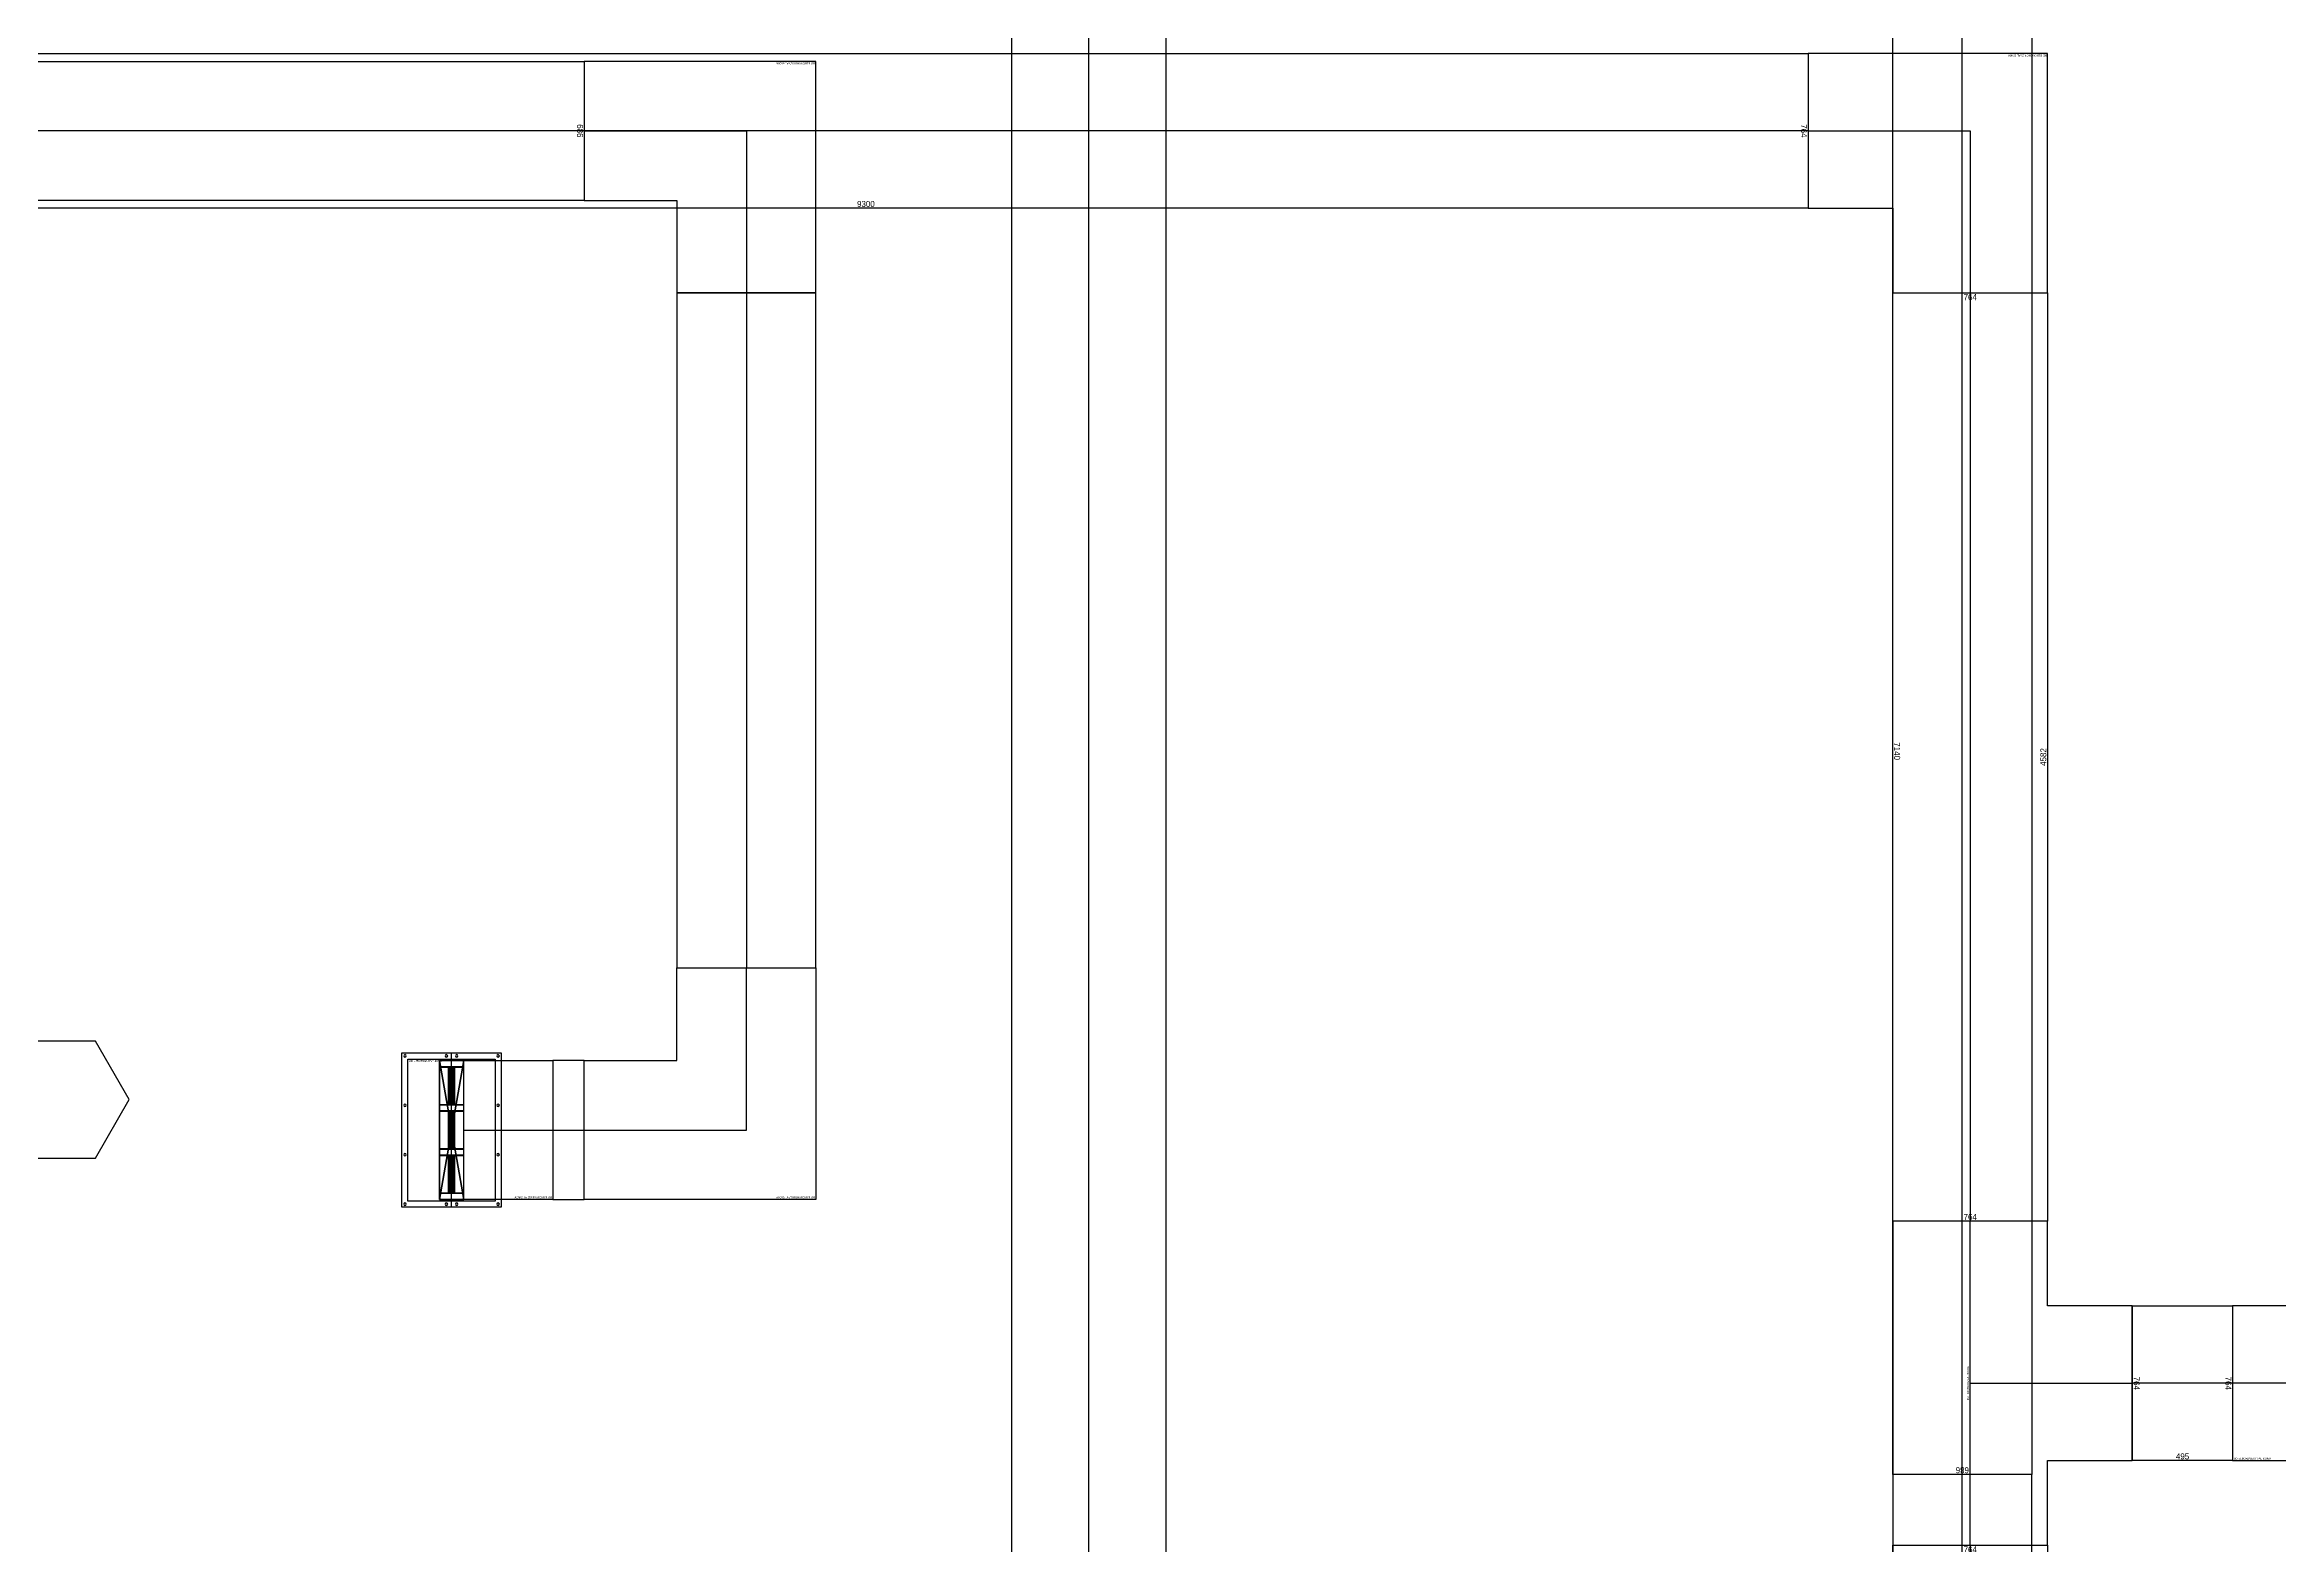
# Model space of a CAD drawing. Header units: millimetres. Extents: x 28486 to 374549, y -351975 to 868946.
# Drawn here: x 305297 to 316325, y -313350 to -305943 of the extents above; entities that cross this region are included whole.
import ezdxf
from ezdxf.enums import TextEntityAlignment as Align

# ---------------------------------------------------------------- set-up
doc = ezdxf.new("R2010")
doc.units = ezdxf.units.MM
doc.header["$LTSCALE"] = 150
doc.layers.get('Defpoints').update_dxf_attribs({"color": 150})
for name, color, linetype in [('-----27 Bus Duct_LV_380-220V', 200, 'Continuous'), ('-----27 Bus Duct_LV_380-220V_IT BACK UP', 2, 'Continuous'), ('-----27 Bus Duct_LV_380-220V_LOAD BANK', 7, 'Continuous'), ('-----27 Bus Duct_LV_380-220V_UT', 41, 'Continuous'), ('-----27 Bus Duct_LV_380-220V_UT B', 71, 'Continuous'), ('-----29 주기', 1, 'Continuous')]:
    doc.layers.add(name, color=color, linetype=linetype)
doc.styles.add('ELEC', font='')
doc.styles.get("Standard").update_dxf_attribs({"font": ''})
doc.styles.get('ELEC').set_extended_font_data('Dotum')
doc.styles.get('Standard').set_extended_font_data('Dotum')
doc.dimstyles.new('전기통신참고용-치수', dxfattribs={"dimscale": 15, "dimtxt": 2, "dimasz": 0, "dimexe": 0, "dimexo": 0, "dimgap": 0.4, "dimtad": 4, "dimdec": 0, "dimzin": 0, "dimdsep": 46, "dimtxsty": 'Standard', "dimblk": 'NONE', "dimcen": 0, "dimse1": 1, "dimse2": 1, "dimsd1": 1, "dimsd2": 1, "dimclrd": 8, "dimclre": 8, "dimclrt": 8, "dimadec": 0, "dimazin": 0, "dimtfac": 1, "dimtdec": 0, "dimtix": 1, "dimtmove": 2, "dimatfit": 0, "dimldrblk": 'NONE', "dimfxl": 2, "dimtolj": 1, "dimtzin": 0, "dimarcsym": 0})

# ---------------------------------------------------------------- blocks, each defined once
blk = doc.blocks.new('*U79')
at = {"color": 1}
for p, q in [((60, 343), (-60, -343)), ((-60, 343), (60, -343))]:
    blk.add_line(p, q, dxfattribs=at)
at = {"color": 0}
blk.add_line((0, 381.5), (0, -381.5), dxfattribs=at)
for points in [[(-245, -381.5), (245, -381.5), (245, 381.5), (-245, 381.5)], [(-215, -350.5), (215, -350.5), (215, 350.5), (-215, 350.5)]]:
    blk.add_lwpolyline(points, close=True, dxfattribs=at)
at = {"color": 1}
blk.add_lwpolyline([(60, -343), (-60, -343), (-60, 343), (60, 343)], close=True, dxfattribs=at)
for points in [[(-60, 123, -0.41421356), (-58, 125), (-17.2, 125, 0.41421356), (-16.2, 126), (-16.2, 310, 0.41421356), (-17.2, 311), (-58, 311, -0.41421356), (-60, 313), (-60, 343, -0.41421356), (-59, 342), (-59, 313, 0.41421356), (-58, 312), (58, 312, 0.41421356), (59, 313), (59, 342, -0.41421356), (60, 343), (60, 313, -0.41421356), (58, 311), (17.2, 311, 0.41421356), (16.2, 310), (16.2, 126, 0.41421356), (17.2, 125), (58, 125, -0.41421356), (60, 123), (60, 111, -0.41421356), (59, 112), (59, 123, 0.41421356), (58, 124), (-58, 124, 0.41421356), (-59, 123), (-59, 112, -0.41421356), (-60, 111), (-60, 111), (-60, 111), (-60, 111)], [(-15.2, 126), (-15.2, 310, -0.41421356), (-14.2, 311), (14.2, 311, -0.41421356), (15.2, 310), (15.2, 126, -0.41421356), (14.2, 125), (-14.2, 125, -0.41421356)], [(-14.2, 127), (-14.2, 309, -0.41421356), (-13.2, 310), (-8.85, 310, -0.41421356), (-7.85, 309), (-7.85, 127, -0.41421356), (-8.85, 126), (-13.2, 126, -0.41421356)], [(-6.85, 127), (-6.85, 309, -0.41421356), (-5.85, 310), (-1.5, 310, -0.41421356), (-0.5, 309), (-0.5, 127, -0.41421356), (-1.5, 126), (-5.85, 126, -0.41421356)], [(0.5, 127), (0.5, 309, -0.41421356), (1.5, 310), (5.85, 310, -0.41421356), (6.85, 309), (6.85, 127, -0.41421356), (5.85, 126), (1.5, 126, -0.41421356)], [(7.85, 127), (7.85, 309, -0.41421356), (8.85, 310), (13.2, 310, -0.41421356), (14.2, 309), (14.2, 127, -0.41421356), (13.2, 126), (8.85, 126, -0.41421356)], [(-60, -95, -0.41421356), (-58, -93), (-17.2, -93, 0.41421356), (-16.2, -92), (-16.2, 92, 0.41421356), (-17.2, 93), (-58, 93, -0.41421356), (-60, 95), (-60, 109, -0.41421356), (-59, 108), (-59, 95, 0.41421356), (-58, 94), (58, 94, 0.41421356), (59, 95), (59, 108, -0.41421356), (60, 109), (60, 95, -0.41421356), (58, 93), (17.2, 93, 0.41421356), (16.2, 92), (16.2, -92, 0.41421356), (17.2, -93), (58, -93, -0.41421356), (60, -95), (60, -108, -0.41421356), (59, -107), (59, -95, 0.41421356), (58, -94), (-58, -94, 0.41421356), (-59, -95), (-59, -107, -0.41421356), (-60, -108), (-60, -108), (-60, -108), (-60, -108)], [(-15.2, -92), (-15.2, 92, -0.41421356), (-14.2, 93), (14.2, 93, -0.41421356), (15.2, 92), (15.2, -92, -0.41421356), (14.2, -93), (-14.2, -93, -0.41421356)], [(-14.2, -91), (-14.2, 91, -0.41421356), (-13.2, 92), (-8.85, 92, -0.41421356), (-7.85, 91), (-7.85, -91, -0.41421356), (-8.85, -92), (-13.2, -92, -0.41421356)], [(-6.85, -91), (-6.85, 91, -0.41421356), (-5.85, 92), (-1.5, 92, -0.41421356), (-0.5, 91), (-0.5, -91, -0.41421356), (-1.5, -92), (-5.85, -92, -0.41421356)], [(0.5, -91), (0.5, 91, -0.41421356), (1.5, 92), (5.85, 92, -0.41421356), (6.85, 91), (6.85, -91, -0.41421356), (5.85, -92), (1.5, -92, -0.41421356)], [(7.85, -91), (7.85, 91, -0.41421356), (8.85, 92), (13.2, 92, -0.41421356), (14.2, 91), (14.2, -91, -0.41421356), (13.2, -92), (8.85, -92, -0.41421356)], [(-60, -313, -0.41421356), (-58, -311), (-17.2, -311, 0.41421356), (-16.2, -310), (-16.2, -126, 0.41421356), (-17.2, -125), (-58, -125, -0.41421356), (-60, -123), (-60, -110, -0.41421356), (-59, -111), (-59, -123, 0.41421356), (-58, -124), (58, -124, 0.41421356), (59, -123), (59, -111, -0.41421356), (60, -110), (60, -123, -0.41421356), (58, -125), (17.2, -125, 0.41421356), (16.2, -126), (16.2, -310, 0.41421356), (17.2, -311), (58, -311, -0.41421356), (60, -313), (60, -343, -0.41421356), (59, -342), (59, -313, 0.41421356), (58, -312), (-58, -312, 0.41421356), (-59, -313), (-59, -342, -0.41421356), (-60, -343), (-60, -343), (-60, -343), (-60, -343)], [(-15.2, -310), (-15.2, -126, -0.41421356), (-14.2, -125), (14.2, -125, -0.41421356), (15.2, -126), (15.2, -310, -0.41421356), (14.2, -311), (-14.2, -311, -0.41421356)], [(-14.2, -309), (-14.2, -127, -0.41421356), (-13.2, -126), (-8.85, -126, -0.41421356), (-7.85, -127), (-7.85, -309, -0.41421356), (-8.85, -310), (-13.2, -310, -0.41421356)], [(-6.85, -309), (-6.85, -127, -0.41421356), (-5.85, -126), (-1.5, -126, -0.41421356), (-0.5, -127), (-0.5, -309, -0.41421356), (-1.5, -310), (-5.85, -310, -0.41421356)], [(0.5, -309), (0.5, -127, -0.41421356), (1.5, -126), (5.85, -126, -0.41421356), (6.85, -127), (6.85, -309, -0.41421356), (5.85, -310), (1.5, -310, -0.41421356)], [(7.85, -309), (7.85, -127, -0.41421356), (8.85, -126), (13.2, -126, -0.41421356), (14.2, -127), (14.2, -309, -0.41421356), (13.2, -310), (8.85, -310, -0.41421356)]]:
    blk.add_lwpolyline(points, format="xyb", close=True, dxfattribs=at)
at = {"color": 0}
for centre in [(-230, 366), (-25, 366), (25, 366), (230, 366), (-230, 122), (230, 122), (-230, -122), (230, -122), (-230, -366), (-25, -366), (25, -366), (230, -366)]:
    blk.add_circle(centre, 6, dxfattribs=at)
at = {"color": 0, "style": 'ELEC'}
blk.add_text('BD Flanged End-AL 5000A', height=10, dxfattribs=at).set_placement((-210, -340.5), align=Align.MIDDLE_LEFT)
blk = doc.blocks.new('*U69')
at = {"color": 1}
for p, q in [((340, 343), (220, -343)), ((220, 343), (340, -343))]:
    blk.add_line(p, q, dxfattribs=at)
at = {"color": 0}
blk.add_lwpolyline([(-220, -343), (220, -343), (220, 343), (-220, 343)], close=True, dxfattribs=at)
blk.add_lwpolyline([(220, -343), (340, -343), (340, 343), (220, 343)], dxfattribs=at)
at = {"color": 1}
for points in [[(220, 123, -0.41421356), (222, 125), (262.8, 125, 0.41421356), (263.8, 126), (263.8, 310, 0.41421356), (262.8, 311), (222, 311, -0.41421356), (220, 313), (220, 343, -0.41421356), (221, 342), (221, 313, 0.41421356), (222, 312), (338, 312, 0.41421356), (339, 313), (339, 342, -0.41421356), (340, 343), (340, 313, -0.41421356), (338, 311), (297.2, 311, 0.41421356), (296.2, 310), (296.2, 126, 0.41421356), (297.2, 125), (338, 125, -0.41421356), (340, 123), (340, 111, -0.41421356), (339, 112), (339, 123, 0.41421356), (338, 124), (222, 124, 0.41421356), (221, 123), (221, 112, -0.41421356), (220, 111), (220, 111), (220, 111), (220, 111)], [(264.8, 126), (264.8, 310, -0.41421356), (265.8, 311), (294.2, 311, -0.41421356), (295.2, 310), (295.2, 126, -0.41421356), (294.2, 125), (265.8, 125, -0.41421356)], [(265.8, 127), (265.8, 309, -0.41421356), (266.8, 310), (271.15, 310, -0.41421356), (272.15, 309), (272.15, 127, -0.41421356), (271.15, 126), (266.8, 126, -0.41421356)], [(273.15, 127), (273.15, 309, -0.41421356), (274.15, 310), (278.5, 310, -0.41421356), (279.5, 309), (279.5, 127, -0.41421356), (278.5, 126), (274.15, 126, -0.41421356)], [(280.5, 127), (280.5, 309, -0.41421356), (281.5, 310), (285.85, 310, -0.41421356), (286.85, 309), (286.85, 127, -0.41421356), (285.85, 126), (281.5, 126, -0.41421356)], [(287.85, 127), (287.85, 309, -0.41421356), (288.85, 310), (293.2, 310, -0.41421356), (294.2, 309), (294.2, 127, -0.41421356), (293.2, 126), (288.85, 126, -0.41421356)], [(220, -95, -0.41421356), (222, -93), (262.8, -93, 0.41421356), (263.8, -92), (263.8, 92, 0.41421356), (262.8, 93), (222, 93, -0.41421356), (220, 95), (220, 109, -0.41421356), (221, 108), (221, 95, 0.41421356), (222, 94), (338, 94, 0.41421356), (339, 95), (339, 108, -0.41421356), (340, 109), (340, 95, -0.41421356), (338, 93), (297.2, 93, 0.41421356), (296.2, 92), (296.2, -92, 0.41421356), (297.2, -93), (338, -93, -0.41421356), (340, -95), (340, -108, -0.41421356), (339, -107), (339, -95, 0.41421356), (338, -94), (222, -94, 0.41421356), (221, -95), (221, -107, -0.41421356), (220, -108), (220, -108), (220, -108), (220, -108)], [(264.8, -92), (264.8, 92, -0.41421356), (265.8, 93), (294.2, 93, -0.41421356), (295.2, 92), (295.2, -92, -0.41421356), (294.2, -93), (265.8, -93, -0.41421356)], [(265.8, -91), (265.8, 91, -0.41421356), (266.8, 92), (271.15, 92, -0.41421356), (272.15, 91), (272.15, -91, -0.41421356), (271.15, -92), (266.8, -92, -0.41421356)], [(273.15, -91), (273.15, 91, -0.41421356), (274.15, 92), (278.5, 92, -0.41421356), (279.5, 91), (279.5, -91, -0.41421356), (278.5, -92), (274.15, -92, -0.41421356)], [(280.5, -91), (280.5, 91, -0.41421356), (281.5, 92), (285.85, 92, -0.41421356), (286.85, 91), (286.85, -91, -0.41421356), (285.85, -92), (281.5, -92, -0.41421356)], [(287.85, -91), (287.85, 91, -0.41421356), (288.85, 92), (293.2, 92, -0.41421356), (294.2, 91), (294.2, -91, -0.41421356), (293.2, -92), (288.85, -92, -0.41421356)], [(220, -313, -0.41421356), (222, -311), (262.8, -311, 0.41421356), (263.8, -310), (263.8, -126, 0.41421356), (262.8, -125), (222, -125, -0.41421356), (220, -123), (220, -110, -0.41421356), (221, -111), (221, -123, 0.41421356), (222, -124), (338, -124, 0.41421356), (339, -123), (339, -111, -0.41421356), (340, -110), (340, -123, -0.41421356), (338, -125), (297.2, -125, 0.41421356), (296.2, -126), (296.2, -310, 0.41421356), (297.2, -311), (338, -311, -0.41421356), (340, -313), (340, -343, -0.41421356), (339, -342), (339, -313, 0.41421356), (338, -312), (222, -312, 0.41421356), (221, -313), (221, -342, -0.41421356), (220, -343), (220, -343), (220, -343), (220, -343)], [(264.8, -310), (264.8, -126, -0.41421356), (265.8, -125), (294.2, -125, -0.41421356), (295.2, -126), (295.2, -310, -0.41421356), (294.2, -311), (265.8, -311, -0.41421356)], [(265.8, -309), (265.8, -127, -0.41421356), (266.8, -126), (271.15, -126, -0.41421356), (272.15, -127), (272.15, -309, -0.41421356), (271.15, -310), (266.8, -310, -0.41421356)], [(273.15, -309), (273.15, -127, -0.41421356), (274.15, -126), (278.5, -126, -0.41421356), (279.5, -127), (279.5, -309, -0.41421356), (278.5, -310), (274.15, -310, -0.41421356)], [(280.5, -309), (280.5, -127, -0.41421356), (281.5, -126), (285.85, -126, -0.41421356), (286.85, -127), (286.85, -309, -0.41421356), (285.85, -310), (281.5, -310, -0.41421356)], [(287.85, -309), (287.85, -127, -0.41421356), (288.85, -126), (293.2, -126, -0.41421356), (294.2, -127), (294.2, -309, -0.41421356), (293.2, -310), (288.85, -310, -0.41421356)]]:
    blk.add_lwpolyline(points, format="xyb", close=True, dxfattribs=at)
blk.add_lwpolyline([(220, 0), (-220, 0)], dxfattribs=at)
at = {"color": 0, "style": 'ELEC'}
blk.add_text('BD ELBOW(VERT)-AL 5000A', height=10, dxfattribs=at).set_placement((-215, -333), align=Align.MIDDLE_LEFT)
blk = doc.blocks.new('*D267')
at = {"layer": 'Defpoints', "color": 0, "transparency": 16777216}
for p in [(0, 3000), (686, 3000), (686, 3000)]:
    blk.add_point(p, dxfattribs=at)
at = {"color": 0, "transparency": 16777216, "insert": (343, 2979), "char_height": 30, "attachment_point": 5}
blk.add_mtext('\\A1;{\\C0;686}', dxfattribs=at)
blk = doc.blocks.new('_None')
blk = doc.blocks.new('*D268')
at = {"layer": 'Defpoints', "color": 0, "transparency": 16777216}
for p in [(686, 3000), (686, 3000), (686, 2845)]:
    blk.add_point(p, dxfattribs=at)
at = {"color": 0, "transparency": 16777216, "insert": (665, 2923), "char_height": 30, "attachment_point": 5, "rotation": 90}
blk.add_mtext('\\A1;{\\C0;155}', dxfattribs=at)
blk = doc.blocks.new('*D269')
at = {"layer": 'Defpoints', "color": 0, "transparency": 16777216}
for p in [(0, 2845), (686, 2845), (686, 2845)]:
    blk.add_point(p, dxfattribs=at)
at = {"color": 0, "transparency": 16777216, "insert": (343, 2866), "char_height": 30, "attachment_point": 5}
blk.add_mtext('\\A1;{\\C0;686}', dxfattribs=at)
blk = doc.blocks.new('*U74')
at = {"color": 0}
blk.add_lwpolyline([(-343, -343), (800, -343), (800, 343), (343, 343), (343, 800), (-343, 800)], close=True, dxfattribs=at)
at = {"color": 1}
blk.add_lwpolyline([(800, 0), (0, 0), (0, 800)], dxfattribs=at)
at = {"color": 0, "style": 'ELEC'}
blk.add_text('BD ELBOW(HORIZ)-AL 5000A', height=10, dxfattribs=at).set_placement((-338, -333), align=Align.MIDDLE_LEFT)
blk = doc.blocks.new('*D656')
at = {"layer": 'Defpoints', "color": 0, "transparency": 16777216}
for p in [(0, 6177), (686, 6177), (686, 6177)]:
    blk.add_point(p, dxfattribs=at)
at = {"color": 0, "transparency": 16777216, "insert": (343, 6156), "char_height": 30, "attachment_point": 5}
blk.add_mtext('\\A1;{\\C0;686}', dxfattribs=at)
blk = doc.blocks.new('*D657')
at = {"layer": 'Defpoints', "color": 0, "transparency": 16777216}
for p in [(686, 6177), (686, 6177), (686, 2845)]:
    blk.add_point(p, dxfattribs=at)
at = {"color": 0, "transparency": 16777216, "insert": (665, 4511), "char_height": 30, "attachment_point": 5, "rotation": 90}
blk.add_mtext('\\A1;{\\C0;3332}', dxfattribs=at)
blk = doc.blocks.new('*D658')
at = {"layer": 'Defpoints', "color": 0, "transparency": 16777216}
for p in [(0, 2845), (686, 2845), (686, 2845)]:
    blk.add_point(p, dxfattribs=at)
at = {"color": 0, "transparency": 16777216, "insert": (343, 2866), "char_height": 30, "attachment_point": 5}
blk.add_mtext('\\A1;{\\C0;686}', dxfattribs=at)
blk = doc.blocks.new('*D660')
at = {"layer": 'Defpoints', "color": 0, "transparency": 16777216}
for p in [(0, 910), (686, 910), (686, 910)]:
    blk.add_point(p, dxfattribs=at)
at = {"color": 0, "transparency": 16777216, "insert": (343, 889), "char_height": 30, "attachment_point": 5}
blk.add_mtext('\\A1;{\\C0;686}', dxfattribs=at)
blk = doc.blocks.new('*D661')
at = {"layer": 'Defpoints', "color": 0, "transparency": 16777216}
for p in [(686, 910), (686, 910), (686, -11450)]:
    blk.add_point(p, dxfattribs=at)
at = {"color": 0, "transparency": 16777216, "insert": (665, -5270), "char_height": 30, "attachment_point": 5, "rotation": 90}
blk.add_mtext('\\A1;{\\C0;12360}', dxfattribs=at)
blk = doc.blocks.new('*U7')
at = {"color": 1}
for p, q in [((340, 382), (220, -382)), ((220, 382), (340, -382))]:
    blk.add_line(p, q, dxfattribs=at)
at = {"color": 0}
blk.add_lwpolyline([(-220, -382), (220, -382), (220, 382), (-220, 382)], close=True, dxfattribs=at)
blk.add_lwpolyline([(220, -382), (340, -382), (340, 382), (220, 382)], dxfattribs=at)
at = {"color": 1}
for points in [[(220, 136, -0.41421356), (222, 138), (262.8, 138, 0.41421356), (263.8, 139), (263.8, 349, 0.41421356), (262.8, 350), (222, 350, -0.41421356), (220, 352), (220, 382, -0.41421356), (221, 381), (221, 352, 0.41421356), (222, 351), (338, 351, 0.41421356), (339, 352), (339, 381, -0.41421356), (340, 382), (340, 352, -0.41421356), (338, 350), (297.2, 350, 0.41421356), (296.2, 349), (296.2, 139, 0.41421356), (297.2, 138), (338, 138, -0.41421356), (340, 136), (340, 124, -0.41421356), (339, 125), (339, 136, 0.41421356), (338, 137), (222, 137, 0.41421356), (221, 136), (221, 125, -0.41421356), (220, 124), (220, 124), (220, 124), (220, 124)], [(264.8, 139), (264.8, 349, -0.41421356), (265.8, 350), (294.2, 350, -0.41421356), (295.2, 349), (295.2, 139, -0.41421356), (294.2, 138), (265.8, 138, -0.41421356)], [(265.8, 140), (265.8, 348, -0.41421356), (266.8, 349), (271.15, 349, -0.41421356), (272.15, 348), (272.15, 140, -0.41421356), (271.15, 139), (266.8, 139, -0.41421356)], [(273.15, 140), (273.15, 348, -0.41421356), (274.15, 349), (278.5, 349, -0.41421356), (279.5, 348), (279.5, 140, -0.41421356), (278.5, 139), (274.15, 139, -0.41421356)], [(280.5, 140), (280.5, 348, -0.41421356), (281.5, 349), (285.85, 349, -0.41421356), (286.85, 348), (286.85, 140, -0.41421356), (285.85, 139), (281.5, 139, -0.41421356)], [(287.85, 140), (287.85, 348, -0.41421356), (288.85, 349), (293.2, 349, -0.41421356), (294.2, 348), (294.2, 140, -0.41421356), (293.2, 139), (288.85, 139, -0.41421356)], [(220, -108, -0.41421356), (222, -106), (262.8, -106, 0.41421356), (263.8, -105), (263.8, 105, 0.41421356), (262.8, 106), (222, 106, -0.41421356), (220, 108), (220, 122, -0.41421356), (221, 121), (221, 108, 0.41421356), (222, 107), (338, 107, 0.41421356), (339, 108), (339, 121, -0.41421356), (340, 122), (340, 108, -0.41421356), (338, 106), (297.2, 106, 0.41421356), (296.2, 105), (296.2, -105, 0.41421356), (297.2, -106), (338, -106, -0.41421356), (340, -108), (340, -121, -0.41421356), (339, -120), (339, -108, 0.41421356), (338, -107), (222, -107, 0.41421356), (221, -108), (221, -120, -0.41421356), (220, -121), (220, -121), (220, -121), (220, -121)], [(264.8, -105), (264.8, 105, -0.41421356), (265.8, 106), (294.2, 106, -0.41421356), (295.2, 105), (295.2, -105, -0.41421356), (294.2, -106), (265.8, -106, -0.41421356)], [(265.8, -104), (265.8, 104, -0.41421356), (266.8, 105), (271.15, 105, -0.41421356), (272.15, 104), (272.15, -104, -0.41421356), (271.15, -105), (266.8, -105, -0.41421356)], [(273.15, -104), (273.15, 104, -0.41421356), (274.15, 105), (278.5, 105, -0.41421356), (279.5, 104), (279.5, -104, -0.41421356), (278.5, -105), (274.15, -105, -0.41421356)], [(280.5, -104), (280.5, 104, -0.41421356), (281.5, 105), (285.85, 105, -0.41421356), (286.85, 104), (286.85, -104, -0.41421356), (285.85, -105), (281.5, -105, -0.41421356)], [(287.85, -104), (287.85, 104, -0.41421356), (288.85, 105), (293.2, 105, -0.41421356), (294.2, 104), (294.2, -104, -0.41421356), (293.2, -105), (288.85, -105, -0.41421356)], [(220, -352, -0.41421356), (222, -350), (262.8, -350, 0.41421356), (263.8, -349), (263.8, -139, 0.41421356), (262.8, -138), (222, -138, -0.41421356), (220, -136), (220, -123, -0.41421356), (221, -124), (221, -136, 0.41421356), (222, -137), (338, -137, 0.41421356), (339, -136), (339, -124, -0.41421356), (340, -123), (340, -136, -0.41421356), (338, -138), (297.2, -138, 0.41421356), (296.2, -139), (296.2, -349, 0.41421356), (297.2, -350), (338, -350, -0.41421356), (340, -352), (340, -382, -0.41421356), (339, -381), (339, -352, 0.41421356), (338, -351), (222, -351, 0.41421356), (221, -352), (221, -381, -0.41421356), (220, -382), (220, -382), (220, -382), (220, -382)], [(264.8, -349), (264.8, -139, -0.41421356), (265.8, -138), (294.2, -138, -0.41421356), (295.2, -139), (295.2, -349, -0.41421356), (294.2, -350), (265.8, -350, -0.41421356)], [(265.8, -348), (265.8, -140, -0.41421356), (266.8, -139), (271.15, -139, -0.41421356), (272.15, -140), (272.15, -348, -0.41421356), (271.15, -349), (266.8, -349, -0.41421356)], [(273.15, -348), (273.15, -140, -0.41421356), (274.15, -139), (278.5, -139, -0.41421356), (279.5, -140), (279.5, -348, -0.41421356), (278.5, -349), (274.15, -349, -0.41421356)], [(280.5, -348), (280.5, -140, -0.41421356), (281.5, -139), (285.85, -139, -0.41421356), (286.85, -140), (286.85, -348, -0.41421356), (285.85, -349), (281.5, -349, -0.41421356)], [(287.85, -348), (287.85, -140, -0.41421356), (288.85, -139), (293.2, -139, -0.41421356), (294.2, -140), (294.2, -348, -0.41421356), (293.2, -349), (288.85, -349, -0.41421356)]]:
    blk.add_lwpolyline(points, format="xyb", close=True, dxfattribs=at)
blk.add_lwpolyline([(220, 0), (-220, 0)], dxfattribs=at)
at = {"color": 0, "style": 'ELEC'}
blk.add_text('BD ELBOW(VERT)-AL 6300A', height=10, dxfattribs=at).set_placement((-215, -372), align=Align.MIDDLE_LEFT)
blk = doc.blocks.new('*D724')
at = {"layer": 'Defpoints', "color": 0, "transparency": 16777216}
for p in [(0, 6395), (764, 6395), (764, 6395)]:
    blk.add_point(p, dxfattribs=at)
at = {"color": 0, "transparency": 16777216, "insert": (382, 6374), "char_height": 30, "attachment_point": 5}
blk.add_mtext('\\A1;{\\C0;764}', dxfattribs=at)
blk = doc.blocks.new('*D725')
at = {"layer": 'Defpoints', "color": 0, "transparency": 16777216}
for p in [(764, 6395), (764, 6395), (764, -2905)]:
    blk.add_point(p, dxfattribs=at)
at = {"color": 0, "transparency": 16777216, "insert": (743, 1745), "char_height": 30, "attachment_point": 5, "rotation": 90}
blk.add_mtext('\\A1;{\\C0;9300}', dxfattribs=at)
blk = doc.blocks.new('*D726')
at = {"layer": 'Defpoints', "color": 0, "transparency": 16777216}
for p in [(0, -2905), (764, -2905), (764, -2905)]:
    blk.add_point(p, dxfattribs=at)
at = {"color": 0, "transparency": 16777216, "insert": (382, -2884), "char_height": 30, "attachment_point": 5}
blk.add_mtext('\\A1;{\\C0;764}', dxfattribs=at)
blk = doc.blocks.new('*D716')
at = {"layer": 'Defpoints', "color": 0, "transparency": 16777216}
for p in [(0, 3000), (764, 3000), (764, 3000)]:
    blk.add_point(p, dxfattribs=at)
at = {"color": 0, "transparency": 16777216, "insert": (382, 2979), "char_height": 30, "attachment_point": 5}
blk.add_mtext('\\A1;{\\C0;764}', dxfattribs=at)
blk = doc.blocks.new('*D717')
at = {"layer": 'Defpoints', "color": 0, "transparency": 16777216}
for p in [(764, 3000), (764, 3000), (764, 2505)]:
    blk.add_point(p, dxfattribs=at)
at = {"color": 0, "transparency": 16777216, "insert": (743, 2753), "char_height": 30, "attachment_point": 5, "rotation": 90}
blk.add_mtext('\\A1;{\\C0;495}', dxfattribs=at)
blk = doc.blocks.new('*D718')
at = {"layer": 'Defpoints', "color": 0, "transparency": 16777216}
for p in [(0, 2505), (764, 2505), (764, 2505)]:
    blk.add_point(p, dxfattribs=at)
at = {"color": 0, "transparency": 16777216, "insert": (382, 2526), "char_height": 30, "attachment_point": 5}
blk.add_mtext('\\A1;{\\C0;764}', dxfattribs=at)
blk = doc.blocks.new('*D712')
at = {"layer": 'Defpoints', "color": 0, "transparency": 16777216}
for p in [(0, 13651), (764, 13651), (764, 13651)]:
    blk.add_point(p, dxfattribs=at)
at = {"color": 0, "transparency": 16777216, "insert": (382, 13630), "char_height": 30, "attachment_point": 5}
blk.add_mtext('\\A1;{\\C0;764}', dxfattribs=at)
blk = doc.blocks.new('*D713')
at = {"layer": 'Defpoints', "color": 0, "transparency": 16777216}
for p in [(764, 13651), (764, 13651), (764, 10751)]:
    blk.add_point(p, dxfattribs=at)
at = {"color": 0, "transparency": 16777216, "insert": (743, 12201), "char_height": 30, "attachment_point": 5, "rotation": 90}
blk.add_mtext('\\A1;{\\C0;2900}', dxfattribs=at)
blk = doc.blocks.new('*D714')
at = {"layer": 'Defpoints', "color": 0, "transparency": 16777216}
for p in [(0, 10751), (764, 10751), (764, 10751)]:
    blk.add_point(p, dxfattribs=at)
at = {"color": 0, "transparency": 16777216, "insert": (382, 10772), "char_height": 30, "attachment_point": 5}
blk.add_mtext('\\A1;{\\C0;764}', dxfattribs=at)
blk = doc.blocks.new('*U15')
at = {"color": 0}
blk.add_lwpolyline([(-382, -382), (800, -382), (800, 382), (382, 382), (382, 800), (-382, 800)], close=True, dxfattribs=at)
at = {"color": 1}
blk.add_lwpolyline([(800, 0), (0, 0), (0, 800)], dxfattribs=at)
at = {"color": 0, "style": 'ELEC'}
blk.add_text('BD ELBOW(HORIZ)-AL 6300A', height=10, dxfattribs=at).set_placement((-377, -372), align=Align.MIDDLE_LEFT)
blk = doc.blocks.new('*D996')
at = {"layer": 'Defpoints', "color": 0, "transparency": 16777216}
for p in [(0, 45395), (686, 45395), (686, 45395)]:
    blk.add_point(p, dxfattribs=at)
at = {"color": 0, "transparency": 16777216, "insert": (343, 45374), "char_height": 30, "attachment_point": 5}
blk.add_mtext('\\A1;{\\C0;686}', dxfattribs=at)
blk = doc.blocks.new('*D997')
at = {"layer": 'Defpoints', "color": 0, "transparency": 16777216}
for p in [(686, 45395), (686, 45395), (686, 38256)]:
    blk.add_point(p, dxfattribs=at)
at = {"color": 0, "transparency": 16777216, "insert": (665, 41825), "char_height": 30, "attachment_point": 5, "rotation": 90}
blk.add_mtext('\\A1;{\\C0;7140}', dxfattribs=at)
blk = doc.blocks.new('*D998')
at = {"layer": 'Defpoints', "color": 0, "transparency": 16777216}
for p in [(0, 38256), (686, 38256), (686, 38256)]:
    blk.add_point(p, dxfattribs=at)
at = {"color": 0, "transparency": 16777216, "insert": (343, 38277), "char_height": 30, "attachment_point": 5}
blk.add_mtext('\\A1;{\\C0;686}', dxfattribs=at)
blk = doc.blocks.new('*U21')
at = {"color": 0}
blk.add_lwpolyline([(-800, -382), (-382, -382), (-382, -800), (382, -800), (382, -382), (800, -382), (800, 382), (-800, 382)], close=True, dxfattribs=at)
at = {"color": 1}
for points in [[(-800, 0), (800, 0)], [(0, 0), (0, -800)]]:
    blk.add_lwpolyline(points, dxfattribs=at)
at = {"color": 0, "style": 'ELEC'}
blk.add_text('BD TEE(HORIZ)-AL 6300A', height=10, dxfattribs=at).set_placement((0, 10), align=Align.MIDDLE)
blk = doc.blocks.new('*D720')
at = {"layer": 'Defpoints', "color": 0, "transparency": 16777216}
for p in [(0, 15333), (764, 15333), (764, 15333)]:
    blk.add_point(p, dxfattribs=at)
at = {"color": 0, "transparency": 16777216, "insert": (382, 15312), "char_height": 30, "attachment_point": 5}
blk.add_mtext('\\A1;{\\C0;764}', dxfattribs=at)
blk = doc.blocks.new('*D721')
at = {"layer": 'Defpoints', "color": 0, "transparency": 16777216}
for p in [(764, 15333), (764, 15333), (764, 10751)]:
    blk.add_point(p, dxfattribs=at)
at = {"color": 0, "transparency": 16777216, "insert": (743, 13042), "char_height": 30, "attachment_point": 5, "rotation": 90}
blk.add_mtext('\\A1;{\\C0;4582}', dxfattribs=at)
blk = doc.blocks.new('*D722')
at = {"layer": 'Defpoints', "color": 0, "transparency": 16777216}
for p in [(0, 10751), (764, 10751), (764, 10751)]:
    blk.add_point(p, dxfattribs=at)
at = {"color": 0, "transparency": 16777216, "insert": (382, 10772), "char_height": 30, "attachment_point": 5}
blk.add_mtext('\\A1;{\\C0;764}', dxfattribs=at)
blk = doc.blocks.new('*D832')
at = {"layer": 'Defpoints', "color": 0, "transparency": 16777216}
for p in [(0, 17640), (764, 17640), (764, 17640)]:
    blk.add_point(p, dxfattribs=at)
at = {"color": 0, "transparency": 16777216, "insert": (382, 17619), "char_height": 30, "attachment_point": 5}
blk.add_mtext('\\A1;{\\C0;764}', dxfattribs=at)
blk = doc.blocks.new('*D833')
at = {"layer": 'Defpoints', "color": 0, "transparency": 16777216}
for p in [(764, 17640), (764, 17640), (764, 8189)]:
    blk.add_point(p, dxfattribs=at)
at = {"color": 0, "transparency": 16777216, "insert": (743, 12915), "char_height": 30, "attachment_point": 5, "rotation": 90}
blk.add_mtext('\\A1;{\\C0;9451}', dxfattribs=at)
blk = doc.blocks.new('*D834')
at = {"layer": 'Defpoints', "color": 0, "transparency": 16777216}
for p in [(0, 8189), (764, 8189), (764, 8189)]:
    blk.add_point(p, dxfattribs=at)
at = {"color": 0, "transparency": 16777216, "insert": (382, 8210), "char_height": 30, "attachment_point": 5}
blk.add_mtext('\\A1;{\\C0;764}', dxfattribs=at)
blk = doc.blocks.new('*D2087')
at = {"layer": 'Defpoints', "color": 0, "transparency": 16777216}
for p in [(686, 9793), (686, 9793), (0, 5214), (764, 5214), (764, 5214), (686, -6961)]:
    blk.add_point(p, dxfattribs=at)
at = {"color": 0, "transparency": 16777216, "insert": (382, 5193), "char_height": 30, "attachment_point": 5}
blk.add_mtext('\\A1;{\\C0;764}', dxfattribs=at)
at = {"color": 0, "transparency": 16777216, "insert": (665, 1416), "char_height": 30, "attachment_point": 5, "rotation": 90}
blk.add_mtext('\\A1;{\\C0;16754}', dxfattribs=at)
blk = doc.blocks.new('*U266')
at = {"color": 1}
blk.add_line((343, 3000), (343, 2845), dxfattribs=at)
at = {"color": 0}
blk.add_lwpolyline([(686, 2845), (0, 2845), (0, 3000), (686, 3000)], close=True, dxfattribs=at)
for base, p1, p2, override, picture, middle in [((686, 3000), (0, 3000), (686, 3000), {"dimtxsty": 'Standard', "dimclrd": 0, "dimclre": 0, "dimclrt": 0}, '*D267', (343, 2979)), ((686, 2845), (0, 2845), (686, 2845), {"dimtad": 1, "dimtxsty": 'Standard', "dimclrd": 0, "dimclre": 0, "dimclrt": 0}, '*D269', (343, 2866))]:
    dim = blk.add_linear_dim(base=base, p1=p1, p2=p2, text='{\\C0;<>}', dimstyle='전기통신참고용-치수', override=override, dxfattribs=at)
    dim.commit()
    dim.dimension.update_dxf_attribs({"geometry": picture, "text_midpoint": middle})
dim = blk.add_linear_dim(base=(686, 3000), p1=(686, 2845), p2=(686, 3000), angle=90, text='{\\C0;<>}', dimstyle='전기통신참고용-치수', override={"dimtad": 1, "dimtxsty": 'Standard', "dimclrd": 0, "dimclre": 0, "dimclrt": 0}, dxfattribs=at)
dim.commit()
dim.dimension.update_dxf_attribs({"geometry": '*D268', "text_midpoint": (665, 2922.5)})
blk = doc.blocks.new('*U655')
at = {"color": 1}
blk.add_line((343, 6177), (343, 2845), dxfattribs=at)
at = {"color": 0}
blk.add_lwpolyline([(686, 2845), (0, 2845), (0, 6177), (686, 6177)], close=True, dxfattribs=at)
for base, p1, p2, override, picture, middle in [((686, 6177), (0, 6177), (686, 6177), {"dimtxsty": 'Standard', "dimclrd": 0, "dimclre": 0, "dimclrt": 0}, '*D656', (343, 6156)), ((686, 2845), (0, 2845), (686, 2845), {"dimtad": 1, "dimtxsty": 'Standard', "dimclrd": 0, "dimclre": 0, "dimclrt": 0}, '*D658', (343, 2866))]:
    dim = blk.add_linear_dim(base=base, p1=p1, p2=p2, text='{\\C0;<>}', dimstyle='전기통신참고용-치수', override=override, dxfattribs=at)
    dim.commit()
    dim.dimension.update_dxf_attribs({"geometry": picture, "text_midpoint": middle})
dim = blk.add_linear_dim(base=(686, 6177), p1=(686, 2845), p2=(686, 6177), angle=90, text='{\\C0;<>}', dimstyle='전기통신참고용-치수', override={"dimtad": 1, "dimtxsty": 'Standard', "dimclrd": 0, "dimclre": 0, "dimclrt": 0}, dxfattribs=at)
dim.commit()
dim.dimension.update_dxf_attribs({"geometry": '*D657', "text_midpoint": (665, 4511)})
blk = doc.blocks.new('*U659')
at = {"color": 1}
blk.add_line((343, 909.9), (343, -11450), dxfattribs=at)
at = {"color": 0}
blk.add_lwpolyline([(686, -11450), (0, -11450), (0, 909.9), (686, 909.9)], close=True, dxfattribs=at)
dim = blk.add_linear_dim(base=(686, 909.9), p1=(0, 909.9), p2=(686, 909.9), text='{\\C0;<>}', dimstyle='전기통신참고용-치수', override={"dimtxsty": 'Standard', "dimclrd": 0, "dimclre": 0, "dimclrt": 0}, dxfattribs=at)
dim.commit()
dim.dimension.update_dxf_attribs({"geometry": '*D660', "text_midpoint": (343, 888.8)})
dim = blk.add_linear_dim(base=(686, 909.9), p1=(686, -11450), p2=(686, 909.9), angle=90, text='{\\C0;<>}', dimstyle='전기통신참고용-치수', override={"dimtad": 1, "dimtxsty": 'Standard', "dimclrd": 0, "dimclre": 0, "dimclrt": 0}, dxfattribs=at)
dim.commit()
dim.dimension.update_dxf_attribs({"geometry": '*D661', "text_midpoint": (665, -5270.1)})
blk = doc.blocks.new('*U723')
at = {"color": 1}
blk.add_line((382, 6395.1), (382, -2904.6), dxfattribs=at)
at = {"color": 0}
blk.add_lwpolyline([(764, -2904.6), (0, -2904.6), (0, 6395.1), (764, 6395.1)], close=True, dxfattribs=at)
for base, p1, p2, override, picture, middle in [((764, 6395.1), (0, 6395.1), (764, 6395.1), {"dimtxsty": 'Standard', "dimclrd": 0, "dimclre": 0, "dimclrt": 0}, '*D724', (382, 6374.1)), ((764, -2904.6), (0, -2904.6), (764, -2904.6), {"dimtad": 1, "dimtxsty": 'Standard', "dimclrd": 0, "dimclre": 0, "dimclrt": 0}, '*D726', (382, -2883.6))]:
    dim = blk.add_linear_dim(base=base, p1=p1, p2=p2, text='{\\C0;<>}', dimstyle='전기통신참고용-치수', override=override, dxfattribs=at)
    dim.commit()
    dim.dimension.update_dxf_attribs({"geometry": picture, "text_midpoint": middle})
dim = blk.add_linear_dim(base=(764, 6395.1), p1=(764, -2904.6), p2=(764, 6395.1), angle=90, text='{\\C0;<>}', dimstyle='전기통신참고용-치수', override={"dimtad": 1, "dimtxsty": 'Standard', "dimclrd": 0, "dimclre": 0, "dimclrt": 0}, dxfattribs=at)
dim.commit()
dim.dimension.update_dxf_attribs({"geometry": '*D725', "text_midpoint": (743, 1745.3)})
blk = doc.blocks.new('*U715')
at = {"color": 1}
blk.add_line((382, 3000), (382, 2505.1), dxfattribs=at)
at = {"color": 0}
blk.add_lwpolyline([(764, 2505.1), (0, 2505.1), (0, 3000), (764, 3000)], close=True, dxfattribs=at)
for base, p1, p2, override, picture, middle in [((764, 3000), (0, 3000), (764, 3000), {"dimtxsty": 'Standard', "dimclrd": 0, "dimclre": 0, "dimclrt": 0}, '*D716', (382, 2979)), ((764, 2505.1), (0, 2505.1), (764, 2505.1), {"dimtad": 1, "dimtxsty": 'Standard', "dimclrd": 0, "dimclre": 0, "dimclrt": 0}, '*D718', (382, 2526.1))]:
    dim = blk.add_linear_dim(base=base, p1=p1, p2=p2, text='{\\C0;<>}', dimstyle='전기통신참고용-치수', override=override, dxfattribs=at)
    dim.commit()
    dim.dimension.update_dxf_attribs({"geometry": picture, "text_midpoint": middle})
dim = blk.add_linear_dim(base=(764, 3000), p1=(764, 2505.1), p2=(764, 3000), angle=90, text='{\\C0;<>}', dimstyle='전기통신참고용-치수', override={"dimtad": 1, "dimtxsty": 'Standard', "dimclrd": 0, "dimclre": 0, "dimclrt": 0}, dxfattribs=at)
dim.commit()
dim.dimension.update_dxf_attribs({"geometry": '*D717', "text_midpoint": (743, 2752.5)})
blk = doc.blocks.new('*U711')
at = {"color": 1}
blk.add_line((382, 13651.4), (382, 10751.4), dxfattribs=at)
at = {"color": 0}
blk.add_lwpolyline([(764, 10751.4), (0, 10751.4), (0, 13651.4), (764, 13651.4)], close=True, dxfattribs=at)
for base, p1, p2, override, picture, middle in [((764, 13651.4), (0, 13651.4), (764, 13651.4), {"dimtxsty": 'Standard', "dimclrd": 0, "dimclre": 0, "dimclrt": 0}, '*D712', (382, 13630.3)), ((764, 10751.4), (0, 10751.4), (764, 10751.4), {"dimtad": 1, "dimtxsty": 'Standard', "dimclrd": 0, "dimclre": 0, "dimclrt": 0}, '*D714', (382, 10772.4))]:
    dim = blk.add_linear_dim(base=base, p1=p1, p2=p2, text='{\\C0;<>}', dimstyle='전기통신참고용-치수', override=override, dxfattribs=at)
    dim.commit()
    dim.dimension.update_dxf_attribs({"geometry": picture, "text_midpoint": middle})
dim = blk.add_linear_dim(base=(764, 13651.4), p1=(764, 10751.4), p2=(764, 13651.4), angle=90, text='{\\C0;<>}', dimstyle='전기통신참고용-치수', override={"dimtad": 1, "dimtxsty": 'Standard', "dimclrd": 0, "dimclre": 0, "dimclrt": 0}, dxfattribs=at)
dim.commit()
dim.dimension.update_dxf_attribs({"geometry": '*D713', "text_midpoint": (743, 12201.4)})
blk = doc.blocks.new('*U995')
at = {"color": 1}
blk.add_line((343, 45395.4), (343, 38255.5), dxfattribs=at)
at = {"color": 0}
blk.add_lwpolyline([(686, 38255.5), (0, 38255.5), (0, 45395.4), (686, 45395.4)], close=True, dxfattribs=at)
for base, p1, p2, override, picture, middle in [((686, 45395.4), (0, 45395.4), (686, 45395.4), {"dimtxsty": 'Standard', "dimclrd": 0, "dimclre": 0, "dimclrt": 0}, '*D996', (343, 45374.4)), ((686, 38255.5), (0, 38255.5), (686, 38255.5), {"dimtad": 1, "dimtxsty": 'Standard', "dimclrd": 0, "dimclre": 0, "dimclrt": 0}, '*D998', (343, 38276.6))]:
    dim = blk.add_linear_dim(base=base, p1=p1, p2=p2, text='{\\C0;<>}', dimstyle='전기통신참고용-치수', override=override, dxfattribs=at)
    dim.commit()
    dim.dimension.update_dxf_attribs({"geometry": picture, "text_midpoint": middle})
dim = blk.add_linear_dim(base=(686, 45395.4), p1=(686, 38255.5), p2=(686, 45395.4), angle=90, text='{\\C0;<>}', dimstyle='전기통신참고용-치수', override={"dimtad": 1, "dimtxsty": 'Standard', "dimclrd": 0, "dimclre": 0, "dimclrt": 0}, dxfattribs=at)
dim.commit()
dim.dimension.update_dxf_attribs({"geometry": '*D997', "text_midpoint": (665, 41825.5)})
blk = doc.blocks.new('*U719')
at = {"color": 1}
blk.add_line((382, 15333.4), (382, 10751.4), dxfattribs=at)
at = {"color": 0}
blk.add_lwpolyline([(764, 10751.4), (0, 10751.4), (0, 15333.4), (764, 15333.4)], close=True, dxfattribs=at)
for base, p1, p2, override, picture, middle in [((764, 15333.4), (0, 15333.4), (764, 15333.4), {"dimtxsty": 'Standard', "dimclrd": 0, "dimclre": 0, "dimclrt": 0}, '*D720', (382, 15312.3)), ((764, 10751.4), (0, 10751.4), (764, 10751.4), {"dimtad": 1, "dimtxsty": 'Standard', "dimclrd": 0, "dimclre": 0, "dimclrt": 0}, '*D722', (382, 10772.4))]:
    dim = blk.add_linear_dim(base=base, p1=p1, p2=p2, text='{\\C0;<>}', dimstyle='전기통신참고용-치수', override=override, dxfattribs=at)
    dim.commit()
    dim.dimension.update_dxf_attribs({"geometry": picture, "text_midpoint": middle})
dim = blk.add_linear_dim(base=(764, 15333.4), p1=(764, 10751.4), p2=(764, 15333.4), angle=90, text='{\\C0;<>}', dimstyle='전기통신참고용-치수', override={"dimtad": 1, "dimtxsty": 'Standard', "dimclrd": 0, "dimclre": 0, "dimclrt": 0}, dxfattribs=at)
dim.commit()
dim.dimension.update_dxf_attribs({"geometry": '*D721', "text_midpoint": (743, 13042.4)})
blk = doc.blocks.new('*U831')
at = {"color": 1}
blk.add_line((382, 17640.2), (382, 8189.4), dxfattribs=at)
at = {"color": 0}
blk.add_lwpolyline([(764, 8189.4), (0, 8189.4), (0, 17640.2), (764, 17640.2)], close=True, dxfattribs=at)
for base, p1, p2, override, picture, middle in [((764, 17640.2), (0, 17640.2), (764, 17640.2), {"dimtxsty": 'Standard', "dimclrd": 0, "dimclre": 0, "dimclrt": 0}, '*D832', (382, 17619.2)), ((764, 8189.4), (0, 8189.4), (764, 8189.4), {"dimtad": 1, "dimtxsty": 'Standard', "dimclrd": 0, "dimclre": 0, "dimclrt": 0}, '*D834', (382, 8210.4))]:
    dim = blk.add_linear_dim(base=base, p1=p1, p2=p2, text='{\\C0;<>}', dimstyle='전기통신참고용-치수', override=override, dxfattribs=at)
    dim.commit()
    dim.dimension.update_dxf_attribs({"geometry": picture, "text_midpoint": middle})
dim = blk.add_linear_dim(base=(764, 17640.2), p1=(764, 8189.4), p2=(764, 17640.2), angle=90, text='{\\C0;<>}', dimstyle='전기통신참고용-치수', override={"dimtad": 1, "dimtxsty": 'Standard', "dimclrd": 0, "dimclre": 0, "dimclrt": 0}, dxfattribs=at)
dim.commit()
dim.dimension.update_dxf_attribs({"geometry": '*D833', "text_midpoint": (743, 12914.8)})
blk = doc.blocks.new('*U2086')
at = {"color": 0}
dim = blk.add_linear_dim(base=(764, 5214.2), p1=(0, 5214.2), p2=(764, 5214.2), text='{\\C0;<>}', dimstyle='전기통신참고용-치수', override={"dimtxsty": 'Standard', "dimclrd": 0, "dimclre": 0, "dimclrt": 0}, dxfattribs=at)
dim.commit()
dim.dimension.update_dxf_attribs({"geometry": '*D2087', "text_midpoint": (382, 5193.2)})

msp = doc.modelspace()

# ---------------------------------------------------------------- linework, layer by layer
at = {"layer": '-----29 주기', "elevation": 0}
msp.add_lwpolyline([(302902, -310861), (302735, -311150), (302902, -311439), (305548, -311439), (305714, -311150), (305548, -310861)], close=True, dxfattribs=at)

# ---------------------------------------------------------------- block references
at = {"layer": '-----27 Bus Duct_LV_380-220V', "rotation": 89.99999999999997}
msp.add_blockref('*U2086', (323099, -312932, 0), dxfattribs=at)
at = {"layer": '-----27 Bus Duct_LV_380-220V_IT BACK UP'}
for name, p, rotation in [('*U659', (307050, -306025), 270), ('*U74', (308760, -306368), 180)]:
    msp.add_blockref(name, p, dxfattribs=dict(at, rotation=rotation))
at = {"layer": '-----27 Bus Duct_LV_380-220V_IT BACK UP', "xscale": -1}
for name, p in [('*U655', (309103, -313345, 0)), ('*U74', (308760, -311300, 0)), ('*U69', (307585, -311300, 0))]:
    msp.add_blockref(name, p, dxfattribs=at)
for name, p, rotation in [('*U79', (307305, -311300, 0), 180), ('*U266', (310805, -310957, 0), 90)]:
    msp.add_blockref(name, p, dxfattribs=dict(at, rotation=rotation))
at = {"layer": '-----27 Bus Duct_LV_380-220V_LOAD BANK', "xscale": -1, "rotation": 180}
msp.add_blockref('*U831', (310068, -297710, 0), dxfattribs=at)
at = {"layer": '-----27 Bus Duct_LV_380-220V_UT'}
for name, p, rotation in [('*U723', (307605, -305986), 270), ('*U15', (314800, -306368, 0), 180), ('*U21', (314800, -312550, 0), 89.99999999999999), ('*U715', (313095, -312168, 0), 270)]:
    msp.add_blockref(name, p, dxfattribs=dict(at, rotation=rotation))
for name, p in [('*U719', (314418, -322501, 0)), ('*U7', (316315, -312550, 0)), ('*U711', (314418, -327001, 0))]:
    msp.add_blockref(name, p, dxfattribs=at)
at = {"layer": '-----27 Bus Duct_LV_380-220V_UT B', "rotation": 180}
msp.add_blockref('*U995', (315104, -267605, 0), dxfattribs=at)
at = {"layer": '-----27 Bus Duct_LV_380-220V_UT B'}
msp.add_blockref('*U74', (314761, -313800, 0), dxfattribs=at)

doc.saveas('drawing.dxf')
